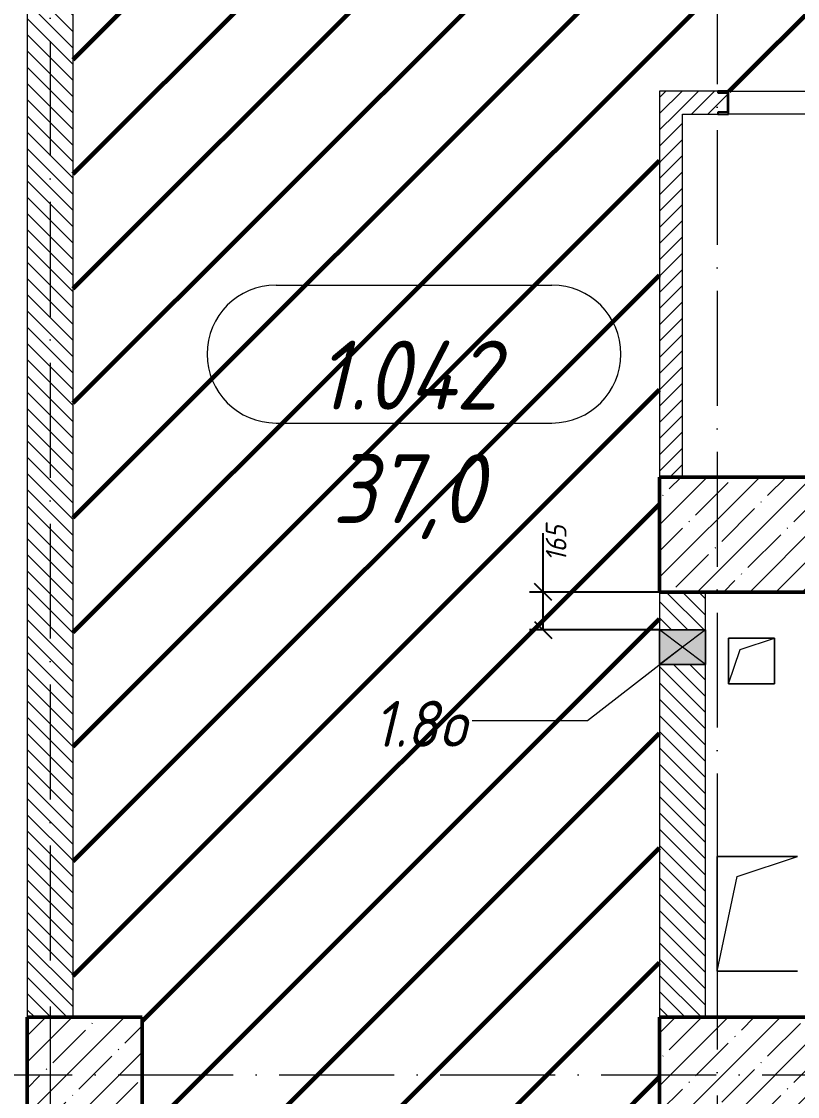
# Model space of a CAD drawing. Header units: millimetres. Extents: x -606178 to 312196, y -19338 to 632709.
# Drawn here: x -351106 to -347731, y 527280 to 531958 of the extents above; entities that cross this region are included whole.
import ezdxf

# ---------------------------------------------------------------- set-up
doc = ezdxf.new("R2010")
doc.units = ezdxf.units.MM
doc.linetypes.add('50_200_ШТРИХ_1Т_ш5_п1_п1_', pattern=[700, 500, -100, 0, -100])
for name, color, linetype, lineweight in [('6.4.1) Окр пт с инж. ПТ2.16', 3, 'Continuous', 60), ('A-____-____-DIMS', 7, 'Continuous', 9), ('A-DETL-GENF-OTLN', 7, 'Continuous', 9), ('A-FLOR-____-OTLN', 7, 'Continuous', 9), ('A-GENM-____-MCUT', 7, 'Continuous', 25), ('A-GENM-____-OTLN', 7, 'Continuous', 9), ('A-GENM-____-OTLN-1', 7, 'Continuous', 25), ('A-GLAZ-____-IDEN', 7, 'Continuous', 9), ('A-GLAZ-____-OTLN', 7, 'Continuous', 9), ('A-WALL-____-MCUT', 7, 'Continuous', 13), ('A-WALL-____-PATT-1', 7, 'Continuous', 9), ('A-WALL-FNSH-MCUT-1', 7, 'Continuous', 9), ('I-WALL-____-OTLN', 7, 'Continuous', 9), ('S-COLS-____-MCUT', 7, 'Continuous', 50), ('S-COLS-____-OTLN', 7, 'Continuous', 9), ('S-GRID-____-OTLN-1', 7, '50_200_ШТРИХ_1Т_ш5_п1_п1_', 9)]:
    doc.layers.add(name, color=color, linetype=linetype, lineweight=lineweight)
doc.layers.add('A-AREA-IDEN-1', color=7, linetype='Continuous', lineweight=9, true_color=0x000000)
doc.styles.add('ISOCPEUR_I', font='isocpeui.ttf', dxfattribs={"width": 0.9, "height": 2.5})
doc.styles.add('ISOCPEUR_I_11', font='isocpeui.ttf', dxfattribs={"width": 0.9, "height": 200})
doc.styles.add('ISOCPEUR_I_7', font='isocpeui.ttf', dxfattribs={"width": 0.9, "height": 90})
doc.dimstyles.new('ISO-1_8_0_9К_СРЕДНИЙ_Кладочные_1', dxfattribs={"dimscale": 304.8, "dimtxt": 89.638306, "dimasz": 0.246063, "dimexe": 0.19685, "dimexo": 0, "dimgap": 0, "dimtad": 1, "dimdec": 3, "dimrnd": 0.001, "dimdsep": 46, "dimtxsty": 'ISOCPEUR_I_7', "dimblk1": 'OBLIQUE', "dimblk2": 'OBLIQUE', "dimsah": 1, "dimcen": 0.09, "dimdle": 0.19685, "dimazin": 0, "dimtfac": 1, "dimtdec": 4, "dimtix": 1, "dimtmove": 0, "dimatfit": 3, "dimfxl": 1, "dimtvp": 1, "dimtolj": 1, "dimtzin": 0, "dimarcsym": 2})
pattern_1 = [(45, (-425830.77, 451794.26), (-35.35534, 35.35534), [])]
pattern_2 = [(135, (-425830.77, 451794.26), (-35.35534, -35.35534), [])]

# ---------------------------------------------------------------- blocks, each defined once
blk = doc.blocks.new('BSC_Колонна _Прямоугольная - 500х500-V115-АР1_План отверстий 1 этажа в осях 1-64_Ю-ЯЯ')
at = {"layer": 'S-COLS-____-OTLN'}
h = blk.add_hatch(dxfattribs=at)
h.set_pattern_fill('FP_126', color=256, style=0, pattern_type=2)
h.set_pattern_definition([(45, (-75000, -75581.04), (-114.04925, 114.04925), []), (45, (-74885.95, -75581.04), (-114.04925, 114.04925), [201.613, -40.323, 3.353, -36.97])])
h.paths.add_polyline_path([(-250, -250), (250, -250), (250, 250), (-250, 250)], flags=0)
at = {"layer": 'S-COLS-____-MCUT'}
for p, q in [((250, 250), (-250, 250)), ((-250, 250), (-250, -250)), ((250, -250), (250, 250)), ((-250, -250), (250, -250))]:
    blk.add_line(p, q, dxfattribs=at)
blk = doc.blocks.new('BSC_Колонна _Прямоугольная - 500х700-V157-АР1_План отверстий 1 этажа в осях 1-64_Ю-ЯЯ')
at = {"layer": 'S-COLS-____-OTLN'}
h = blk.add_hatch(dxfattribs=at)
h.set_pattern_fill('FP_169', color=256, style=0, pattern_type=2)
h.set_pattern_definition([(315, (-75581.04, 77850), (114.04925, 114.04925), []), (315, (-75581.04, 77735.95), (114.04925, 114.04925), [201.613, -40.323, 3.353, -36.97])])
h.paths.add_polyline_path([(-250, 350), (-250, -350), (250, -350), (250, 350)], flags=0)
at = {"layer": 'S-COLS-____-MCUT'}
for p, q in [((250, 350), (-250, 350)), ((-250, 350), (-250, -350)), ((250, -350), (250, 350)), ((-250, -350), (250, -350))]:
    blk.add_line(p, q, dxfattribs=at)
blk = doc.blocks.new('BSC_Колонна _Прямоугольная - 500х700-V160-АР1_План отверстий 1 этажа в осях 1-64_Ю-ЯЯ')
at = {"layer": 'S-COLS-____-OTLN'}
h = blk.add_hatch(dxfattribs=at)
h.set_pattern_fill('FP_172', color=256, style=0, pattern_type=2)
h.set_pattern_definition([(315, (-77931.04, 77850), (114.04925, 114.04925), []), (315, (-77931.04, 77735.95), (114.04925, 114.04925), [201.613, -40.323, 3.353, -36.97])])
h.paths.add_polyline_path([(-250, 350), (-250, -350), (250, -350), (250, 350)], flags=0)
at = {"layer": 'S-COLS-____-MCUT'}
for p, q in [((250, 350), (-250, 350)), ((-250, 350), (-250, -350)), ((250, -350), (250, 350)), ((-250, -350), (250, -350))]:
    blk.add_line(p, q, dxfattribs=at)
blk = doc.blocks.new('154_Стойка_СКБ_Швеллер - СМ-2230_100-28218823-АР1_План отверстий 1 этажа в осях 1-64_Ю-ЯЯ')
at = {"layer": 'A-GENM-____-MCUT'}
for p, q in [((171, 50), (125, 50)), ((125, 50), (125, -50)), ((171, 42.4), (171, 50)), ((129.5, 42.4), (171, 42.4)), ((129.5, -42.4), (129.5, 42.4)), ((171, -42.4), (129.5, -42.4)), ((171, -50), (171, -42.4)), ((125, -50), (171, -50))]:
    blk.add_line(p, q, dxfattribs=at)
blk = doc.blocks.new('AR_Отверстие прямоугольное _в плите_ - AR_Отверстие прямоугольное _в плите_-V235-АР1_План отверстий 1 этажа в осях 1-64_Ю-ЯЯ')
at = {"layer": 'A-GENM-____-OTLN'}
for p, q in [((175, 250), (-175, 250)), ((-175, 250), (-175, -250)), ((-87.5, 162.5), (175, 250)), ((-175, -250), (-87.5, 162.5)), ((-175, -250), (175, -250))]:
    blk.add_line(p, q, dxfattribs=at)
blk = doc.blocks.new('AR_Отверстие прямоугольное _в плите_ - AR_Отверстие прямоугольное _в плите_-30458127-АР1_План отверстий 1 этажа в осях 1-64_Ю-ЯЯ')
at = {"layer": 'A-GENM-____-OTLN'}
for p, q in [((100, 100), (-100, 100)), ((-100, 100), (-100, -100)), ((-50, 50), (100, 100)), ((100, -100), (100, 100)), ((-100, -100), (-50, 50)), ((-100, -100), (100, -100))]:
    blk.add_line(p, q, dxfattribs=at)
blk = doc.blocks.new('AR_Отверстие прямоугольное _в стене__БезПР - AR_Отверстие прямоугольное _в стене__БезПР-36427593-АР1_План отверстий 1 этажа в осях 1-64_Ю-ЯЯ')
at = {"layer": 'A-GLAZ-____-OTLN'}
blk.add_hatch(color=256, dxfattribs=at).paths.add_polyline_path([(75, 100), (-75, 100), (-75, -100), (75, -100)], flags=0)
at = {"layer": 'A-DETL-GENF-OTLN'}
for p, q in [((-75, -100), (-75, 100)), ((-75, 100), (75, 100)), ((75, 100), (-75, -100)), ((-75, 100), (75, -100)), ((75, 100), (-75, 100)), ((-75, 100), (-75, -100)), ((75, 100), (75, -100)), ((75, -100), (75, 100)), ((75, -100), (-75, -100)), ((-75, -100), (75, -100))]:
    blk.add_line(p, q, dxfattribs=at)
blk = doc.blocks.new('_Oblique')
at = {"color": 0, "linetype": 'ByBlock', "lineweight": -2}
blk.add_line((-0.5, -0.5), (0.5, 0.5), dxfattribs=at)
blk = doc.blocks.new('*D4530')
at = {"layer": 'A-____-____-DIMS', "color": 0, "lineweight": -2, "transparency": 16777216}
for p, q in [((-348836.8, 529475.3), (-348836.8, 529731.7)), ((-348836.8, 529310.3), (-348836.8, 529535.3)), ((-348330.8, 529475.3), (-348896.8, 529475.3)), ((-348330.8, 529310.3), (-348896.8, 529310.3))]:
    blk.add_line(p, q, dxfattribs=at)
at = {"layer": 'Defpoints', "color": 0, "transparency": 16777216}
for p in [(-348330.8, 529475.3), (-348836.8, 529310.3), (-348330.8, 529310.3)]:
    blk.add_point(p, dxfattribs=at)
at = {"layer": 'A-____-____-DIMS', "color": 0, "lineweight": -2, "transparency": 16777216, "xscale": 75, "yscale": 75, "zscale": 75}
for p, rotation in [((-348836.8, 529475.3), 90), ((-348836.8, 529310.3), 270)]:
    blk.add_blockref('_Oblique', p, dxfattribs=dict(at, rotation=rotation))
at = {"layer": 'A-____-____-DIMS', "color": 0, "transparency": 16777216, "insert": (-348825.5, 529607.6), "char_height": 90, "width": 368.207, "attachment_point": 1, "rotation": 90, "line_spacing_factor": 1.149209, "style": 'ISOCPEUR_I_7'}
blk.add_mtext('\\A1;165', dxfattribs=at)
blk = doc.blocks.new('AAR_СКБ_Марка_помещения_1_5 ммп - Номер _ Площадь-27962135-АИ_План этажа_Стены_1')
at = {"layer": 'A-AREA-IDEN-1'}
for p, q in [((-2.987, 3), (3.013, 3)), ((-2.987, 0), (3.013, 0))]:
    blk.add_line(p, q, dxfattribs=at)
for centre, start, end in [((-2.987, 1.5), 90, 270), ((3.013, 1.5), 270, 90)]:
    blk.add_arc(centre, 1.5, start, end, dxfattribs=at)

msp = doc.modelspace()

# ---------------------------------------------------------------- hatches: boundary and pattern name
at = {"layer": '6.4.1) Окр пт с инж. ПТ2.16'}
h = msp.add_hatch(dxfattribs=at)
h.set_pattern_fill('ANSI31', color=256, scale=111)
h.paths.add_polyline_path([(-348330.7712, 529160.3011), (-348330.7712, 529310.3011), (-348330.7712, 529475.3011), (-348330.7712, 529975.3011), (-348330.7712, 531655.3011), (-348076.7712, 531655.3011), (-348030.7712, 531655.3011), (-347030.7712, 531655.3011), (-346984.7712, 531655.3011), (-344916.7712, 531655.3011), (-344870.7712, 531655.3011), (-343870.7712, 531655.3011), (-343824.7712, 531655.3011), (-343530.7712, 531655.3011), (-343530.7712, 531855.3011), (-343530.7712, 532355.3011), (-343530.7712, 533175.3011), (-343530.7712, 533221.3011), (-343530.7712, 533475.3011), (-343725.7712, 533475.3011), (-344475.7712, 533475.3011), (-345084.7712, 533475.3011), (-345130.7712, 533475.3011), (-346280.7712, 533475.3011), (-346326.7712, 533475.3011), (-346780.7712, 533475.3011), (-347530.7712, 533475.3011), (-347630.7712, 533475.3011), (-348330.7712, 533475.3011), (-348830.7712, 533475.3011), (-349084.7712, 533475.3011), (-349130.7712, 533475.3011), (-350280.7712, 533475.3011), (-350326.7712, 533475.3011), (-350580.7712, 533475.3011), (-350880.7712, 533475.3011), (-350880.7712, 527625.3011), (-350580.7712, 527625.3011), (-350580.7712, 527125.3011), (-350880.7712, 527125.3011), (-350880.7712, 522175.3011), (-350580.7712, 522175.3011), (-350580.7712, 521925.3011), (-348630.7712, 521925.3011), (-348330.7712, 521925.3011), (-348330.7712, 522175.3011), (-348330.7712, 524850.3011), (-348330.7712, 526100.3011), (-348330.7712, 527125.3011), (-348330.7712, 527625.3011)])
at = {"layer": 'A-WALL-____-PATT-1'}
h = msp.add_hatch(dxfattribs=at)
h.set_pattern_fill('FP_6', color=256, style=0, pattern_type=2)
h.set_pattern_definition(pattern_2)
h.paths.add_polyline_path([(-350880.7712, 527625.3011), (-350880.7712, 533475.3011), (-351080.7712, 533475.3011), (-351080.7712, 527625.3011)], flags=0)
h = msp.add_hatch(dxfattribs=at)
h.set_pattern_fill('FP_5', color=256, style=0, pattern_type=2)
h.set_pattern_definition(pattern_1)
h.paths.add_polyline_path([(-342773.6485, 531555.3011), (-342430.7712, 531555.3011), (-342430.7712, 531655.3011), (-343824.7712, 531655.3011), (-343824.7712, 531647.7011), (-343866.2712, 531647.7011), (-343866.2712, 531562.9011), (-343824.7712, 531562.9011), (-343824.7712, 531555.3011), (-342930.7712, 531555.3011)], flags=0)
h.paths.add_polyline_path([(-345420.7712, 531555.3011), (-344916.7712, 531555.3011), (-344916.7712, 531562.9011), (-344875.2712, 531562.9011), (-344875.2712, 531647.7011), (-344916.7712, 531647.7011), (-344916.7712, 531655.3011), (-346984.7712, 531655.3011), (-346984.7712, 531647.7011), (-347026.2712, 531647.7011), (-347026.2712, 531562.9011), (-346984.7712, 531562.9011), (-346984.7712, 531555.3011), (-346308.6499, 531555.3011)], flags=0)
h.paths.add_polyline_path([(-348076.7712, 531555.3011), (-348076.1506, 531562.9011), (-348035.2712, 531562.9011), (-348035.2712, 531647.7011), (-348076.7712, 531647.7011), (-348076.7712, 531655.3011), (-348330.7712, 531655.3011), (-348330.7712, 531555.3011), (-348230.7712, 531555.3011)], flags=0)
h = msp.add_hatch(dxfattribs=at)
h.set_pattern_fill('FP_5', color=256, style=0, pattern_type=2)
h.set_pattern_definition(pattern_1)
h.paths.add_polyline_path([(-348230.7712, 529975.3011), (-348230.7712, 531555.3011), (-348330.7712, 531555.3011), (-348330.7712, 529975.3011)], flags=0)
h = msp.add_hatch(dxfattribs=at)
h.set_pattern_fill('FP_6', color=256, style=0, pattern_type=2)
h.set_pattern_definition(pattern_2)
h.paths.add_polyline_path([(-348330.7712, 527625.3011), (-348130.7712, 527625.3011), (-348130.7712, 529160.3011), (-348330.7712, 529160.3011)], flags=0)
h.paths.add_polyline_path([(-348330.7712, 529310.3011), (-348130.7712, 529310.3011), (-348130.7712, 529475.3011), (-348330.7712, 529475.3011)], flags=0)

# ---------------------------------------------------------------- linework, layer by layer
at = {"layer": 'A-FLOR-____-OTLN'}
for p, q in [((-348030.7712, 529275.3011), (-347830.7712, 529275.3011)), ((-348030.7712, 529075.3011), (-348030.7712, 529275.3011)), ((-347830.7712, 529275.3011), (-347830.7712, 529075.3011)), ((-347830.7712, 529075.3011), (-348030.7712, 529075.3011)), ((-348080.7712, 528324.9536), (-347730.7712, 528324.9536)), ((-348080.7712, 527824.9536), (-348080.7712, 528324.9536)), ((-347730.7712, 527824.9536), (-348080.7712, 527824.9536))]:
    msp.add_line(p, q, dxfattribs=at)
at = {"layer": 'A-GLAZ-____-IDEN'}
for p, q in [((-348230.7712, 529235.3011), (-348643.3893, 528914.306)), ((-348643.3893, 528914.306), (-349144.9996, 528914.306))]:
    msp.add_line(p, q, dxfattribs=at)
at = {"layer": 'A-WALL-____-MCUT'}
for p, q in [((-351080.7712, 533475.3011), (-351080.7712, 527625.3011)), ((-350880.7712, 527625.3011), (-350880.7712, 533475.3011)), ((-348330.7712, 529475.3011), (-348330.7712, 529310.3011)), ((-348130.7712, 529310.3011), (-348130.7712, 529475.3011)), ((-348330.7712, 529160.3011), (-348330.7712, 527625.3011)), ((-348130.7712, 527625.3011), (-348130.7712, 529160.3011))]:
    msp.add_line(p, q, dxfattribs=at)
at = {"layer": 'A-WALL-FNSH-MCUT-1'}
for p, q in [((-348330.7712, 531655.3011), (-348330.7712, 529975.3011)), ((-348076.7712, 531655.3011), (-348330.7712, 531655.3011)), ((-348230.7712, 529975.3011), (-348230.7712, 531555.3011)), ((-348230.7712, 531555.3011), (-348076.7712, 531555.3011))]:
    msp.add_line(p, q, dxfattribs=at)
at = {"layer": 'I-WALL-____-OTLN'}
for p, q in [((-348030.7712, 531655.3011), (-347030.7712, 531655.3011)), ((-347030.7712, 531555.3011), (-348030.7712, 531555.3011))]:
    msp.add_line(p, q, dxfattribs=at)
at = {"layer": 'S-GRID-____-OTLN-1'}
for p, q in [((-348080.7712, 542687.1106), (-348080.7712, 491375.8881)), ((-350980.7712, 542374.2366), (-350980.7712, 491625.2377)), ((-376588.7535, 527375.3011), (-321756.3646, 527375.3011))]:
    msp.add_line(p, q, dxfattribs=at)

# ---------------------------------------------------------------- block references
at = {"layer": 'A-AREA-IDEN-1', "xscale": 199.9999999999999, "yscale": 199.9999999999999, "zscale": 199.9999999999999}
msp.add_blockref('AAR_СКБ_Марка_помещения_1_5 ммп - Номер _ Площадь-27962135-АИ_План этажа_Стены_1', (-349401.1897, 530210.8008), dxfattribs=at)
at = {"layer": 'A-GENM-____-OTLN'}
for name, p in [('AR_Отверстие прямоугольное _в плите_ - AR_Отверстие прямоугольное _в плите_-30458127-АР1_План отверстий 1 этажа в осях 1-64_Ю-ЯЯ', (-347930.7712, 529175.3011)), ('AR_Отверстие прямоугольное _в плите_ - AR_Отверстие прямоугольное _в плите_-V235-АР1_План отверстий 1 этажа в осях 1-64_Ю-ЯЯ', (-347905.7712, 528074.9536))]:
    msp.add_blockref(name, p, dxfattribs=at)
at = {"layer": 'A-GENM-____-OTLN-1', "rotation": 180}
msp.add_blockref('154_Стойка_СКБ_Швеллер - СМ-2230_100-28218823-АР1_План отверстий 1 этажа в осях 1-64_Ю-ЯЯ', (-347905.7712, 531605.3011), dxfattribs=at)
at = {"layer": 'A-GLAZ-____-OTLN', "rotation": 269.9999999999999}
msp.add_blockref('AR_Отверстие прямоугольное _в стене__БезПР - AR_Отверстие прямоугольное _в стене__БезПР-36427593-АР1_План отверстий 1 этажа в осях 1-64_Ю-ЯЯ', (-348230.7712, 529235.3011), dxfattribs=at)
at = {"layer": 'S-COLS-____-OTLN', "rotation": 89.9999999999999}
for name, p in [('BSC_Колонна _Прямоугольная - 500х700-V160-АР1_План отверстий 1 этажа в осях 1-64_Ю-ЯЯ', (-347980.7712, 529725.3011)), ('BSC_Колонна _Прямоугольная - 500х700-V157-АР1_План отверстий 1 этажа в осях 1-64_Ю-ЯЯ', (-347980.7712, 527375.3011))]:
    msp.add_blockref(name, p, dxfattribs=at)
at = {"layer": 'S-COLS-____-OTLN'}
msp.add_blockref('BSC_Колонна _Прямоугольная - 500х500-V115-АР1_План отверстий 1 этажа в осях 1-64_Ю-ЯЯ', (-350830.7712, 527375.3011), dxfattribs=at)

# ---------------------------------------------------------------- texts
at = {"layer": 'A-AREA-IDEN-1', "char_height": 300, "attachment_point": 8, "line_spacing_factor": 1.139951, "style": 'ISOCPEUR_I'}
for s, insert, width in [('\\pxqc,t8.46667,16.93333,25.4,33.86667,42.33333,50.8,59.26667,67.73333,76.2,84.66667,93.13333,101.6,110.06667,118.53333,127,135.46667,143.93333,152.4,160.86667,169.33333,177.8,186.26667,194.73333,203.2,211.66667,220.13333,228.6,237.06667,245.53333,254,262.46667,270.93333;{1.042}', (-349426.6188, 530269.1306), 940), ('\\pxqc,t8.46667,16.93333,25.4,33.86667,42.33333,50.8,59.26667,67.73333,76.2,84.66667,93.13333,101.6,110.06667,118.53333,127,135.46667,143.93333,152.4,160.86667,169.33333,177.8,186.26667,194.73333,203.2,211.66667,220.13333,228.6,237.06667,245.53333,254,262.46667,270.93333;{37,0}', (-349425.6188, 529705.1827), 754)]:
    msp.add_mtext(s, dxfattribs=dict(at, insert=insert, width=width))
at = {"layer": 'A-GLAZ-____-IDEN', "char_height": 200, "attachment_point": 1, "style": 'ISOCPEUR_I_11'}
for s, insert, width in [('1.8', (-349573.9573, 529001.9206), 346.329), ('\\fISOCPEUR|b0|i1|c204|p34|;\\W.9;о', (-349288.2073, 529001.9206), 158.734125)]:
    msp.add_mtext(s, dxfattribs=dict(at, insert=insert, width=width))

# ---------------------------------------------------------------- dimensions: what is measured, and where the dimension line sits
at = {"layer": 'A-____-____-DIMS'}
dim = msp.add_linear_dim(base=(-348836.7594, 529310.3011), p1=(-348330.7712, 529475.3011), p2=(-348330.7712, 529310.3011), angle=90, dimstyle='ISO-1_8_0_9К_СРЕДНИЙ_Кладочные_1', override={"dimpost": '<>', "dimfxl": 165}, dxfattribs=at)
dim.commit()
dim.dimension.update_dxf_attribs({"geometry": '*D4530', "text_midpoint": (-348765.4549, 529731.7184), "dimtype": 160, "text_rotation": 90})

doc.saveas('drawing.dxf')
